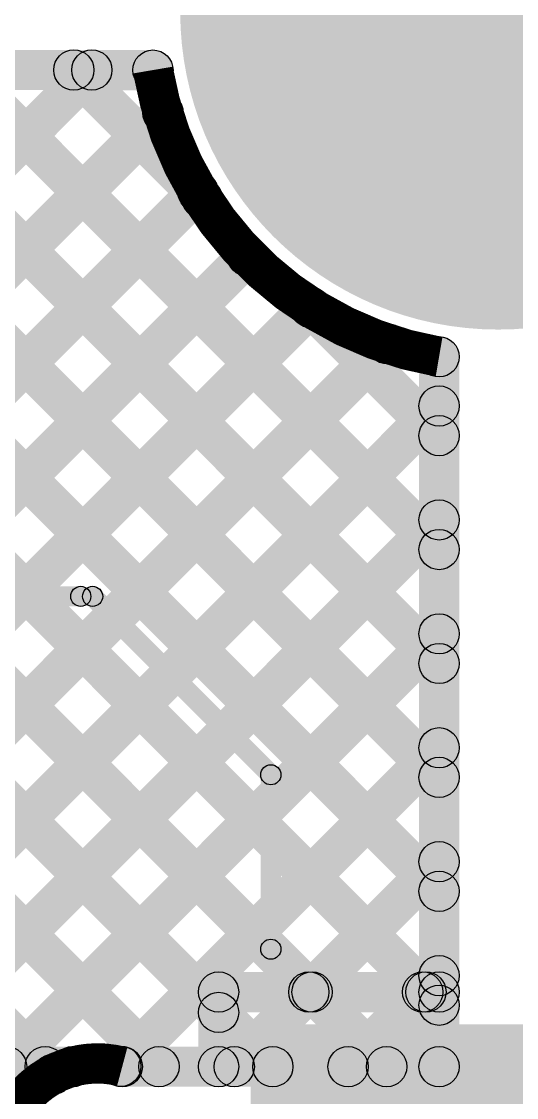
# Model space of a CAD drawing. Header units: millimetres. Extents: x -0.22 to 4.11, y -0.25 to 2.01.
# Drawn here: x 3.6908 to 3.8138, y 1.4885 to 1.7556 of the extents above; entities that cross this region are included whole.
import ezdxf

# ---------------------------------------------------------------- set-up
doc = ezdxf.new("R2010")
doc.units = ezdxf.units.MM
doc.header["$MEASUREMENT"] = 0
for name, color, linetype in [('BottomLayer', 5, 'Continuous'), ('BottomSolder', 6, 'Continuous'), ('MultiLayer', 9, 'Continuous'), ('PadHoleLayer', 156, 'Continuous'), ('TopLayer', 1, 'Continuous'), ('TopOverlay', 2, 'Continuous'), ('TopPaste', 8, 'Continuous'), ('TopSolder', 216, 'Continuous')]:
    doc.layers.add(name, color=color, linetype=linetype)

# ---------------------------------------------------------------- blocks, each defined once
blk = doc.blocks.new('TS_1103S_C_C_4')
at = {"layer": 'TopLayer'}
blk.add_hatch(color=1, dxfattribs=at).paths.add_polyline_path([(-0.35433, -0.0689), (-0.23622, -0.0689), (-0.23622, -0.12795), (-0.35433, -0.12795)])
at = {"layer": 'TopOverlay'}
h = blk.add_hatch(color=2, dxfattribs=at)
edge = h.paths.add_edge_path()
edge.add_arc((-0.2372, -0.15059), 0.0025, 0, 360)
for points in [[(-0.2397, -0.15059), (-0.2347, -0.15059), (-0.2347, -0.1939), (-0.2397, -0.1939)], [(-0.19115, -0.23642), (-0.19468, -0.23996), (-0.23897, -0.19567), (-0.23544, -0.19213)], [(0.19291, -0.23569), (0.19291, -0.24069), (-0.18996, -0.24069), (-0.18996, -0.23569)]]:
    blk.add_hatch(color=2, dxfattribs=at).paths.add_polyline_path(points)
h = blk.add_hatch(color=2, dxfattribs=at)
edge = h.paths.add_edge_path()
edge.add_arc((-0.2372, -0.1939), 0.0025, 0, 360)
h = blk.add_hatch(color=2, dxfattribs=at)
edge = h.paths.add_edge_path()
edge.add_arc((-0.2372, -0.1939), 0.0025, 0, 360)
h = blk.add_hatch(color=2, dxfattribs=at)
edge = h.paths.add_edge_path()
edge.add_arc((-0.19291, -0.23819), 0.0025, 0, 360)
h = blk.add_hatch(color=2, dxfattribs=at)
edge = h.paths.add_edge_path()
edge.add_arc((-0.18996, -0.23819), 0.0025, 0, 360)
at = {"layer": 'TopPaste'}
blk.add_hatch(color=8, dxfattribs=at).paths.add_polyline_path([(-0.35433, -0.0689), (-0.23622, -0.0689), (-0.23622, -0.12795), (-0.35433, -0.12795)])
at = {"layer": 'TopSolder'}
blk.add_hatch(color=216, dxfattribs=at).paths.add_polyline_path([(-0.35833, -0.0649), (-0.23222, -0.0649), (-0.23222, -0.13195), (-0.35833, -0.13195)])
at = {"layer": 'TopOverlay'}
for centre in [(-0.2372, -0.15059), (-0.2372, -0.1939), (-0.2372, -0.1939), (-0.19291, -0.23819), (-0.18996, -0.23819)]:
    blk.add_circle(centre, 0.0025, dxfattribs=at)

msp = doc.modelspace()

# ---------------------------------------------------------------- hatches: boundary and pattern name
at = {"layer": 'BottomLayer'}
h = msp.add_hatch(color=5, dxfattribs=at)
edge = h.paths.add_edge_path()
edge.add_arc((3.8092, 1.75813), 0.075, 0, 360)
for points in [[(2.17826, 0.20652), (2.17119, 0.21359), (3.7047, 1.7471), (3.71177, 1.74003)], [(2.17826, 0.20652), (2.17119, 0.21359), (3.7047, 1.7471), (3.71177, 1.74003)], [(2.39671, 1.73925), (2.39672, 1.74925), (3.72343, 1.74856), (3.72343, 1.73856)], [(2.39671, 1.73925), (2.39672, 1.74925), (3.72343, 1.74856), (3.72343, 1.73856)], [(3.44554, 1.74017), (3.45261, 1.74724), (3.7021, 1.49774), (3.69503, 1.49067)], [(3.44554, 1.74017), (3.45261, 1.74724), (3.7021, 1.49774), (3.69503, 1.49067)], [(3.47384, 1.74015), (3.48091, 1.74722), (3.72847, 1.49966), (3.7214, 1.49259)], [(3.47384, 1.74015), (3.48091, 1.74722), (3.72847, 1.49966), (3.7214, 1.49259)], [(3.50214, 1.74014), (3.50921, 1.74721), (3.75676, 1.49966), (3.74968, 1.49259)], [(3.50214, 1.74014), (3.50921, 1.74721), (3.75676, 1.49966), (3.74968, 1.49259)], [(3.53044, 1.74012), (3.53751, 1.74719), (3.78504, 1.49966), (3.77797, 1.49259)], [(3.53044, 1.74012), (3.53751, 1.74719), (3.78504, 1.49966), (3.77797, 1.49259)], [(3.55874, 1.74011), (3.56581, 1.74718), (3.79807, 1.51492), (3.791, 1.50784)], [(3.55874, 1.74011), (3.56581, 1.74718), (3.79807, 1.51492), (3.791, 1.50784)], [(3.58703, 1.74009), (3.59411, 1.74716), (3.79807, 1.5432), (3.791, 1.53613)], [(3.58703, 1.74009), (3.59411, 1.74716), (3.79807, 1.5432), (3.791, 1.53613)], [(3.61533, 1.74008), (3.6224, 1.74715), (3.79807, 1.57148), (3.791, 1.56441)], [(3.61533, 1.74008), (3.6224, 1.74715), (3.79807, 1.57148), (3.791, 1.56441)], [(3.64363, 1.74006), (3.6507, 1.74713), (3.79807, 1.59977), (3.791, 1.5927)], [(3.64363, 1.74006), (3.6507, 1.74713), (3.79807, 1.59977), (3.791, 1.5927)], [(3.67193, 1.74005), (3.679, 1.74712), (3.79807, 1.62805), (3.791, 1.62098)], [(3.67193, 1.74005), (3.679, 1.74712), (3.79807, 1.62805), (3.791, 1.62098)], [(3.70023, 1.74003), (3.7073, 1.7471), (3.73915, 1.71526), (3.73208, 1.70819)], [(3.70023, 1.74003), (3.7073, 1.7471), (3.73915, 1.71526), (3.73208, 1.70819)], [(2.20655, 0.20652), (2.19948, 0.21359), (3.72238, 1.7365), (3.72946, 1.72943)], [(2.20655, 0.20652), (2.19948, 0.21359), (3.72238, 1.7365), (3.72946, 1.72943)], [(2.23483, 0.20652), (2.22776, 0.21359), (3.73107, 1.7169), (3.73814, 1.70983)], [(2.23483, 0.20652), (2.22776, 0.21359), (3.73107, 1.7169), (3.73814, 1.70983)], [(2.26312, 0.20652), (2.25605, 0.21359), (3.74338, 1.70092), (3.75045, 1.69385)], [(2.26312, 0.20652), (2.25605, 0.21359), (3.74338, 1.70092), (3.75045, 1.69385)], [(2.2914, 0.20652), (2.28433, 0.21359), (3.75898, 1.68825), (3.76606, 1.68118)], [(2.2914, 0.20652), (2.28433, 0.21359), (3.75898, 1.68825), (3.76606, 1.68118)], [(3.75926, 1.681), (3.76633, 1.68807), (3.79807, 1.65634), (3.791, 1.64927)], [(3.75926, 1.681), (3.76633, 1.68807), (3.79807, 1.65634), (3.791, 1.64927)], [(2.31968, 0.20652), (2.31261, 0.21359), (3.77815, 1.67913), (3.78522, 1.67206)], [(2.31968, 0.20652), (2.31261, 0.21359), (3.77815, 1.67913), (3.78522, 1.67206)], [(3.79953, 1.49612), (3.78953, 1.49612), (3.78953, 1.67237), (3.79953, 1.67237)], [(3.79953, 1.49612), (3.78953, 1.49612), (3.78953, 1.67237), (3.79953, 1.67237)], [(2.34797, 0.20652), (2.3409, 0.21359), (3.791, 1.66369), (3.79807, 1.65662)], [(2.34797, 0.20652), (2.3409, 0.21359), (3.791, 1.66369), (3.79807, 1.65662)], [(2.37625, 0.20652), (2.36918, 0.21359), (3.791, 1.63541), (3.79807, 1.62834)], [(2.37625, 0.20652), (2.36918, 0.21359), (3.791, 1.63541), (3.79807, 1.62834)], [(2.40454, 0.20652), (2.39747, 0.21359), (3.791, 1.60712), (3.79807, 1.60005)], [(2.40454, 0.20652), (2.39747, 0.21359), (3.791, 1.60712), (3.79807, 1.60005)], [(3.71898, 1.49268), (3.71191, 1.49975), (3.791, 1.57884), (3.79807, 1.57177)], [(3.71898, 1.49268), (3.71191, 1.49975), (3.791, 1.57884), (3.79807, 1.57177)], [(3.74717, 1.49259), (3.7401, 1.49966), (3.791, 1.55055), (3.79807, 1.54348)], [(3.74717, 1.49259), (3.7401, 1.49966), (3.791, 1.55055), (3.79807, 1.54348)], [(3.77546, 1.49259), (3.76839, 1.49966), (3.791, 1.52227), (3.79807, 1.5152)], [(3.77546, 1.49259), (3.76839, 1.49966), (3.791, 1.52227), (3.79807, 1.5152)], [(3.7158, 1.49113), (3.7158, 1.50113), (3.79453, 1.50112), (3.79453, 1.49112)], [(3.7158, 1.49113), (3.7158, 1.50113), (3.79453, 1.50112), (3.79453, 1.49112)]]:
    msp.add_hatch(color=5, dxfattribs=at).paths.add_polyline_path(points)
h = msp.add_hatch(color=5, dxfattribs=at)
edge = h.paths.add_edge_path()
edge.add_arc((3.70377, 1.74357), 0.005, 0, 360)
h = msp.add_hatch(color=5, dxfattribs=at)
edge = h.paths.add_edge_path()
edge.add_arc((3.70377, 1.74357), 0.005, 0, 360)
h = msp.add_hatch(color=5, dxfattribs=at)
edge = h.paths.add_edge_path()
edge.add_arc((3.70824, 1.74357), 0.005, 0, 360)
h = msp.add_hatch(color=5, dxfattribs=at)
edge = h.paths.add_edge_path()
edge.add_arc((3.70824, 1.74357), 0.005, 0, 360)
h = msp.add_hatch(color=5, dxfattribs=at)
edge = h.paths.add_edge_path()
edge.add_arc((3.72343, 1.74356), 0.005, 0, 360)
h = msp.add_hatch(color=5, dxfattribs=at)
edge = h.paths.add_edge_path()
edge.add_arc((3.72343, 1.74356), 0.005, 0, 360)
h = msp.add_hatch(color=5, dxfattribs=at)
edge = h.paths.add_edge_path()
edge.add_arc((3.72343, 1.74356), 0.005, 0, 360)
h = msp.add_hatch(color=5, dxfattribs=at)
edge = h.paths.add_edge_path()
edge.add_arc((3.72343, 1.74356), 0.005, 0, 360)
h = msp.add_hatch(color=5, dxfattribs=at)
edge = h.paths.add_edge_path()
edge.add_arc((3.72592, 1.73296), 0.005, 0, 360)
h = msp.add_hatch(color=5, dxfattribs=at)
edge = h.paths.add_edge_path()
edge.add_arc((3.72592, 1.73296), 0.005, 0, 360)
h = msp.add_hatch(color=5, dxfattribs=at)
edge = h.paths.add_edge_path()
edge.add_arc((3.7346, 1.71336), 0.005, 0, 360)
h = msp.add_hatch(color=5, dxfattribs=at)
edge = h.paths.add_edge_path()
edge.add_arc((3.7346, 1.71336), 0.005, 0, 360)
h = msp.add_hatch(color=5, dxfattribs=at)
edge = h.paths.add_edge_path()
edge.add_arc((3.73561, 1.71172), 0.005, 0, 360)
h = msp.add_hatch(color=5, dxfattribs=at)
edge = h.paths.add_edge_path()
edge.add_arc((3.73561, 1.71172), 0.005, 0, 360)
h = msp.add_hatch(color=5, dxfattribs=at)
edge = h.paths.add_edge_path()
edge.add_arc((3.74691, 1.69739), 0.005, 0, 360)
h = msp.add_hatch(color=5, dxfattribs=at)
edge = h.paths.add_edge_path()
edge.add_arc((3.74691, 1.69739), 0.005, 0, 360)
h = msp.add_hatch(color=5, dxfattribs=at)
edge = h.paths.add_edge_path()
edge.add_arc((3.76252, 1.68471), 0.005, 0, 360)
h = msp.add_hatch(color=5, dxfattribs=at)
edge = h.paths.add_edge_path()
edge.add_arc((3.76252, 1.68471), 0.005, 0, 360)
h = msp.add_hatch(color=5, dxfattribs=at)
edge = h.paths.add_edge_path()
edge.add_arc((3.7628, 1.68454), 0.005, 0, 360)
h = msp.add_hatch(color=5, dxfattribs=at)
edge = h.paths.add_edge_path()
edge.add_arc((3.7628, 1.68454), 0.005, 0, 360)
h = msp.add_hatch(color=5, dxfattribs=at)
edge = h.paths.add_edge_path()
edge.add_arc((3.78169, 1.67559), 0.005, 0, 360)
h = msp.add_hatch(color=5, dxfattribs=at)
edge = h.paths.add_edge_path()
edge.add_arc((3.78169, 1.67559), 0.005, 0, 360)
h = msp.add_hatch(color=5, dxfattribs=at)
edge = h.paths.add_edge_path()
edge.add_arc((3.79453, 1.67237), 0.005, 0, 360)
h = msp.add_hatch(color=5, dxfattribs=at)
edge = h.paths.add_edge_path()
edge.add_arc((3.79453, 1.67237), 0.005, 0, 360)
h = msp.add_hatch(color=5, dxfattribs=at)
edge = h.paths.add_edge_path()
edge.add_arc((3.79453, 1.67237), 0.005, 0, 360)
h = msp.add_hatch(color=5, dxfattribs=at)
edge = h.paths.add_edge_path()
edge.add_arc((3.79453, 1.67237), 0.005, 0, 360)
h = msp.add_hatch(color=5, dxfattribs=at)
edge = h.paths.add_edge_path()
edge.add_arc((3.79453, 1.66016), 0.005, 0, 360)
h = msp.add_hatch(color=5, dxfattribs=at)
edge = h.paths.add_edge_path()
edge.add_arc((3.79453, 1.66016), 0.005, 0, 360)
h = msp.add_hatch(color=5, dxfattribs=at)
edge = h.paths.add_edge_path()
edge.add_arc((3.79453, 1.6528), 0.005, 0, 360)
h = msp.add_hatch(color=5, dxfattribs=at)
edge = h.paths.add_edge_path()
edge.add_arc((3.79453, 1.6528), 0.005, 0, 360)
h = msp.add_hatch(color=5, dxfattribs=at)
edge = h.paths.add_edge_path()
edge.add_arc((3.79453, 1.63187), 0.005, 0, 360)
h = msp.add_hatch(color=5, dxfattribs=at)
edge = h.paths.add_edge_path()
edge.add_arc((3.79453, 1.63187), 0.005, 0, 360)
h = msp.add_hatch(color=5, dxfattribs=at)
edge = h.paths.add_edge_path()
edge.add_arc((3.79453, 1.62452), 0.005, 0, 360)
h = msp.add_hatch(color=5, dxfattribs=at)
edge = h.paths.add_edge_path()
edge.add_arc((3.79453, 1.62452), 0.005, 0, 360)
h = msp.add_hatch(color=5, dxfattribs=at)
edge = h.paths.add_edge_path()
edge.add_arc((3.79453, 1.60359), 0.005, 0, 360)
h = msp.add_hatch(color=5, dxfattribs=at)
edge = h.paths.add_edge_path()
edge.add_arc((3.79453, 1.60359), 0.005, 0, 360)
h = msp.add_hatch(color=5, dxfattribs=at)
edge = h.paths.add_edge_path()
edge.add_arc((3.79453, 1.59623), 0.005, 0, 360)
h = msp.add_hatch(color=5, dxfattribs=at)
edge = h.paths.add_edge_path()
edge.add_arc((3.79453, 1.59623), 0.005, 0, 360)
h = msp.add_hatch(color=5, dxfattribs=at)
edge = h.paths.add_edge_path()
edge.add_arc((3.79453, 1.5753), 0.005, 0, 360)
h = msp.add_hatch(color=5, dxfattribs=at)
edge = h.paths.add_edge_path()
edge.add_arc((3.79453, 1.5753), 0.005, 0, 360)
h = msp.add_hatch(color=5, dxfattribs=at)
edge = h.paths.add_edge_path()
edge.add_arc((3.79453, 1.56795), 0.005, 0, 360)
h = msp.add_hatch(color=5, dxfattribs=at)
edge = h.paths.add_edge_path()
edge.add_arc((3.79453, 1.56795), 0.005, 0, 360)
h = msp.add_hatch(color=5, dxfattribs=at)
edge = h.paths.add_edge_path()
edge.add_arc((3.79453, 1.54702), 0.005, 0, 360)
h = msp.add_hatch(color=5, dxfattribs=at)
edge = h.paths.add_edge_path()
edge.add_arc((3.79453, 1.54702), 0.005, 0, 360)
h = msp.add_hatch(color=5, dxfattribs=at)
edge = h.paths.add_edge_path()
edge.add_arc((3.79453, 1.53966), 0.005, 0, 360)
h = msp.add_hatch(color=5, dxfattribs=at)
edge = h.paths.add_edge_path()
edge.add_arc((3.79453, 1.53966), 0.005, 0, 360)
h = msp.add_hatch(color=5, dxfattribs=at)
edge = h.paths.add_edge_path()
edge.add_arc((3.79453, 1.51873), 0.005, 0, 360)
h = msp.add_hatch(color=5, dxfattribs=at)
edge = h.paths.add_edge_path()
edge.add_arc((3.79453, 1.51873), 0.005, 0, 360)
h = msp.add_hatch(color=5, dxfattribs=at)
edge = h.paths.add_edge_path()
edge.add_arc((3.79453, 1.51138), 0.005, 0, 360)
h = msp.add_hatch(color=5, dxfattribs=at)
edge = h.paths.add_edge_path()
edge.add_arc((3.79453, 1.51138), 0.005, 0, 360)
h = msp.add_hatch(color=5, dxfattribs=at)
edge = h.paths.add_edge_path()
edge.add_arc((3.69857, 1.49421), 0.005, 0, 360)
h = msp.add_hatch(color=5, dxfattribs=at)
edge = h.paths.add_edge_path()
edge.add_arc((3.69857, 1.49421), 0.005, 0, 360)
h = msp.add_hatch(color=5, dxfattribs=at)
edge = h.paths.add_edge_path()
edge.add_arc((3.71545, 1.49622), 0.005, 0, 360)
h = msp.add_hatch(color=5, dxfattribs=at)
edge = h.paths.add_edge_path()
edge.add_arc((3.71545, 1.49622), 0.005, 0, 360)
h = msp.add_hatch(color=5, dxfattribs=at)
edge = h.paths.add_edge_path()
edge.add_arc((3.7158, 1.49613), 0.005, 0, 360)
h = msp.add_hatch(color=5, dxfattribs=at)
edge = h.paths.add_edge_path()
edge.add_arc((3.7158, 1.49613), 0.005, 0, 360)
h = msp.add_hatch(color=5, dxfattribs=at)
edge = h.paths.add_edge_path()
edge.add_arc((3.7158, 1.49613), 0.005, 0, 360)
h = msp.add_hatch(color=5, dxfattribs=at)
edge = h.paths.add_edge_path()
edge.add_arc((3.7158, 1.49613), 0.005, 0, 360)
h = msp.add_hatch(color=5, dxfattribs=at)
edge = h.paths.add_edge_path()
edge.add_arc((3.72493, 1.49613), 0.005, 0, 360)
h = msp.add_hatch(color=5, dxfattribs=at)
edge = h.paths.add_edge_path()
edge.add_arc((3.72493, 1.49613), 0.005, 0, 360)
h = msp.add_hatch(color=5, dxfattribs=at)
edge = h.paths.add_edge_path()
edge.add_arc((3.74364, 1.49612), 0.005, 0, 360)
h = msp.add_hatch(color=5, dxfattribs=at)
edge = h.paths.add_edge_path()
edge.add_arc((3.74364, 1.49612), 0.005, 0, 360)
h = msp.add_hatch(color=5, dxfattribs=at)
edge = h.paths.add_edge_path()
edge.add_arc((3.75322, 1.49612), 0.005, 0, 360)
h = msp.add_hatch(color=5, dxfattribs=at)
edge = h.paths.add_edge_path()
edge.add_arc((3.75322, 1.49612), 0.005, 0, 360)
h = msp.add_hatch(color=5, dxfattribs=at)
edge = h.paths.add_edge_path()
edge.add_arc((3.77192, 1.49612), 0.005, 0, 360)
h = msp.add_hatch(color=5, dxfattribs=at)
edge = h.paths.add_edge_path()
edge.add_arc((3.77192, 1.49612), 0.005, 0, 360)
h = msp.add_hatch(color=5, dxfattribs=at)
edge = h.paths.add_edge_path()
edge.add_arc((3.78151, 1.49612), 0.005, 0, 360)
h = msp.add_hatch(color=5, dxfattribs=at)
edge = h.paths.add_edge_path()
edge.add_arc((3.78151, 1.49612), 0.005, 0, 360)
h = msp.add_hatch(color=5, dxfattribs=at)
edge = h.paths.add_edge_path()
edge.add_arc((3.79453, 1.49612), 0.005, 0, 360)
h = msp.add_hatch(color=5, dxfattribs=at)
edge = h.paths.add_edge_path()
edge.add_arc((3.79453, 1.49612), 0.005, 0, 360)
h = msp.add_hatch(color=5, dxfattribs=at)
edge = h.paths.add_edge_path()
edge.add_arc((3.79453, 1.49612), 0.005, 0, 360)
h = msp.add_hatch(color=5, dxfattribs=at)
edge = h.paths.add_edge_path()
edge.add_arc((3.79453, 1.49612), 0.005, 0, 360)
at = {"layer": 'BottomSolder'}
h = msp.add_hatch(color=6, dxfattribs=at)
edge = h.paths.add_edge_path()
edge.add_arc((3.8092, 1.75813), 0.079, 0, 360)
at = {"layer": 'MultiLayer'}
h = msp.add_hatch(color=9, dxfattribs=at)
edge = h.paths.add_edge_path()
edge.add_arc((3.8092, 1.75813), 0.075, 0, 360)
at = {"layer": 'PadHoleLayer'}
msp.add_hatch(color=156, dxfattribs=at).paths.add_polyline_path([(3.8392, 1.78813), (3.8392, 1.72813), (3.7792, 1.72813), (3.7792, 1.78813)])
at = {"layer": 'TopLayer'}
h = msp.add_hatch(color=1, dxfattribs=at)
edge = h.paths.add_edge_path()
edge.add_arc((3.8092, 1.75813), 0.075, 0, 360)
for points in [[(2.39671, 1.73925), (2.39672, 1.74925), (3.72343, 1.74856), (3.72343, 1.73856)], [(2.39671, 1.73925), (2.39672, 1.74925), (3.72343, 1.74856), (3.72343, 1.73856)], [(3.35441, 1.38267), (3.34734, 1.38974), (3.7047, 1.7471), (3.71177, 1.74003)], [(3.35441, 1.38267), (3.34734, 1.38974), (3.7047, 1.7471), (3.71177, 1.74003)], [(3.44554, 1.74017), (3.45261, 1.74724), (3.70018, 1.49966), (3.69311, 1.49259)], [(3.44554, 1.74017), (3.45261, 1.74724), (3.70018, 1.49966), (3.69311, 1.49259)], [(3.47384, 1.74015), (3.48091, 1.74722), (3.72847, 1.49966), (3.7214, 1.49259)], [(3.47384, 1.74015), (3.48091, 1.74722), (3.72847, 1.49966), (3.7214, 1.49259)], [(3.50214, 1.74014), (3.50921, 1.74721), (3.74329, 1.51313), (3.73622, 1.50606)], [(3.50214, 1.74014), (3.50921, 1.74721), (3.74329, 1.51313), (3.73622, 1.50606)], [(3.53044, 1.74012), (3.53751, 1.74719), (3.76651, 1.51819), (3.75944, 1.51112)], [(3.53044, 1.74012), (3.53751, 1.74719), (3.76651, 1.51819), (3.75944, 1.51112)], [(3.55874, 1.74011), (3.56581, 1.74718), (3.79479, 1.51819), (3.78772, 1.51112)], [(3.55874, 1.74011), (3.56581, 1.74718), (3.79479, 1.51819), (3.78772, 1.51112)], [(3.58703, 1.74009), (3.59411, 1.74716), (3.79807, 1.5432), (3.791, 1.53613)], [(3.58703, 1.74009), (3.59411, 1.74716), (3.79807, 1.5432), (3.791, 1.53613)], [(3.61533, 1.74008), (3.6224, 1.74715), (3.79807, 1.57148), (3.791, 1.56441)], [(3.61533, 1.74008), (3.6224, 1.74715), (3.79807, 1.57148), (3.791, 1.56441)], [(3.64363, 1.74006), (3.6507, 1.74713), (3.79807, 1.59977), (3.791, 1.5927)], [(3.64363, 1.74006), (3.6507, 1.74713), (3.79807, 1.59977), (3.791, 1.5927)], [(3.67193, 1.74005), (3.679, 1.74712), (3.79807, 1.62805), (3.791, 1.62098)], [(3.67193, 1.74005), (3.679, 1.74712), (3.79807, 1.62805), (3.791, 1.62098)], [(3.70023, 1.74003), (3.7073, 1.7471), (3.73915, 1.71526), (3.73208, 1.70819)], [(3.70023, 1.74003), (3.7073, 1.7471), (3.73915, 1.71526), (3.73208, 1.70819)], [(3.3827, 1.38267), (3.37563, 1.38974), (3.72238, 1.7365), (3.72946, 1.72943)], [(3.3827, 1.38267), (3.37563, 1.38974), (3.72238, 1.7365), (3.72946, 1.72943)], [(3.41098, 1.38267), (3.40391, 1.38974), (3.73107, 1.7169), (3.73814, 1.70983)], [(3.41098, 1.38267), (3.40391, 1.38974), (3.73107, 1.7169), (3.73814, 1.70983)], [(3.43927, 1.38267), (3.43219, 1.38974), (3.74338, 1.70092), (3.75045, 1.69385)], [(3.43927, 1.38267), (3.43219, 1.38974), (3.74338, 1.70092), (3.75045, 1.69385)], [(3.46755, 1.38267), (3.46048, 1.38974), (3.75898, 1.68825), (3.76606, 1.68118)], [(3.46755, 1.38267), (3.46048, 1.38974), (3.75898, 1.68825), (3.76606, 1.68118)], [(3.75926, 1.681), (3.76633, 1.68807), (3.79807, 1.65634), (3.791, 1.64927)], [(3.75926, 1.681), (3.76633, 1.68807), (3.79807, 1.65634), (3.791, 1.64927)], [(3.49583, 1.38267), (3.48876, 1.38974), (3.77815, 1.67913), (3.78522, 1.67206)], [(3.49583, 1.38267), (3.48876, 1.38974), (3.77815, 1.67913), (3.78522, 1.67206)], [(3.79953, 1.51466), (3.78953, 1.51466), (3.78953, 1.67237), (3.79953, 1.67237)], [(3.79953, 1.51466), (3.78953, 1.51466), (3.78953, 1.67237), (3.79953, 1.67237)], [(3.52412, 1.38267), (3.51705, 1.38974), (3.791, 1.66369), (3.79807, 1.65662)], [(3.52412, 1.38267), (3.51705, 1.38974), (3.791, 1.66369), (3.79807, 1.65662)], [(3.66232, 1.49259), (3.65525, 1.49966), (3.791, 1.63541), (3.79807, 1.62834)], [(3.66232, 1.49259), (3.65525, 1.49966), (3.791, 1.63541), (3.79807, 1.62834)], [(3.69061, 1.49259), (3.68354, 1.49966), (3.791, 1.60712), (3.79807, 1.60005)], [(3.69061, 1.49259), (3.68354, 1.49966), (3.791, 1.60712), (3.79807, 1.60005)], [(3.71898, 1.49268), (3.71191, 1.49975), (3.791, 1.57884), (3.79807, 1.57177)], [(3.71898, 1.49268), (3.71191, 1.49975), (3.791, 1.57884), (3.79807, 1.57177)], [(3.7657, 1.51112), (3.75863, 1.51819), (3.791, 1.55055), (3.79807, 1.54348)], [(3.7657, 1.51112), (3.75863, 1.51819), (3.791, 1.55055), (3.79807, 1.54348)], [(3.79399, 1.51112), (3.78692, 1.51819), (3.791, 1.52227), (3.79807, 1.5152)], [(3.79399, 1.51112), (3.78692, 1.51819), (3.791, 1.52227), (3.79807, 1.5152)], [(3.73975, 1.50965), (3.73975, 1.51965), (3.79453, 1.51965), (3.79453, 1.50965)], [(3.73975, 1.50965), (3.73975, 1.51965), (3.79453, 1.51965), (3.79453, 1.50965)], [(3.74475, 1.49613), (3.73475, 1.49613), (3.73475, 1.51466), (3.74475, 1.51466)], [(3.74475, 1.49613), (3.73475, 1.49613), (3.73475, 1.51466), (3.74475, 1.51466)], [(3.65309, 1.49113), (3.65309, 1.50113), (3.70348, 1.50113), (3.70348, 1.49113)], [(3.65309, 1.49113), (3.65309, 1.50113), (3.70348, 1.50113), (3.70348, 1.49113)], [(3.7158, 1.49113), (3.7158, 1.50113), (3.73975, 1.50113), (3.73975, 1.49113)], [(3.7158, 1.49113), (3.7158, 1.50113), (3.73975, 1.50113), (3.73975, 1.49113)]]:
    msp.add_hatch(color=1, dxfattribs=at).paths.add_polyline_path(points)
h = msp.add_hatch(color=1, dxfattribs=at)
edge = h.paths.add_edge_path()
edge.add_arc((3.70377, 1.74357), 0.005, 0, 360)
h = msp.add_hatch(color=1, dxfattribs=at)
edge = h.paths.add_edge_path()
edge.add_arc((3.70377, 1.74357), 0.005, 0, 360)
h = msp.add_hatch(color=1, dxfattribs=at)
edge = h.paths.add_edge_path()
edge.add_arc((3.70824, 1.74357), 0.005, 0, 360)
h = msp.add_hatch(color=1, dxfattribs=at)
edge = h.paths.add_edge_path()
edge.add_arc((3.70824, 1.74357), 0.005, 0, 360)
h = msp.add_hatch(color=1, dxfattribs=at)
edge = h.paths.add_edge_path()
edge.add_arc((3.72343, 1.74356), 0.005, 0, 360)
h = msp.add_hatch(color=1, dxfattribs=at)
edge = h.paths.add_edge_path()
edge.add_arc((3.72343, 1.74356), 0.005, 0, 360)
h = msp.add_hatch(color=1, dxfattribs=at)
edge = h.paths.add_edge_path()
edge.add_arc((3.72343, 1.74356), 0.005, 0, 360)
h = msp.add_hatch(color=1, dxfattribs=at)
edge = h.paths.add_edge_path()
edge.add_arc((3.72343, 1.74356), 0.005, 0, 360)
h = msp.add_hatch(color=1, dxfattribs=at)
edge = h.paths.add_edge_path()
edge.add_arc((3.72592, 1.73296), 0.005, 0, 360)
h = msp.add_hatch(color=1, dxfattribs=at)
edge = h.paths.add_edge_path()
edge.add_arc((3.72592, 1.73296), 0.005, 0, 360)
h = msp.add_hatch(color=1, dxfattribs=at)
edge = h.paths.add_edge_path()
edge.add_arc((3.7346, 1.71336), 0.005, 0, 360)
h = msp.add_hatch(color=1, dxfattribs=at)
edge = h.paths.add_edge_path()
edge.add_arc((3.7346, 1.71336), 0.005, 0, 360)
h = msp.add_hatch(color=1, dxfattribs=at)
edge = h.paths.add_edge_path()
edge.add_arc((3.73561, 1.71172), 0.005, 0, 360)
h = msp.add_hatch(color=1, dxfattribs=at)
edge = h.paths.add_edge_path()
edge.add_arc((3.73561, 1.71172), 0.005, 0, 360)
h = msp.add_hatch(color=1, dxfattribs=at)
edge = h.paths.add_edge_path()
edge.add_arc((3.74691, 1.69739), 0.005, 0, 360)
h = msp.add_hatch(color=1, dxfattribs=at)
edge = h.paths.add_edge_path()
edge.add_arc((3.74691, 1.69739), 0.005, 0, 360)
h = msp.add_hatch(color=1, dxfattribs=at)
edge = h.paths.add_edge_path()
edge.add_arc((3.76252, 1.68471), 0.005, 0, 360)
h = msp.add_hatch(color=1, dxfattribs=at)
edge = h.paths.add_edge_path()
edge.add_arc((3.76252, 1.68471), 0.005, 0, 360)
h = msp.add_hatch(color=1, dxfattribs=at)
edge = h.paths.add_edge_path()
edge.add_arc((3.7628, 1.68454), 0.005, 0, 360)
h = msp.add_hatch(color=1, dxfattribs=at)
edge = h.paths.add_edge_path()
edge.add_arc((3.7628, 1.68454), 0.005, 0, 360)
h = msp.add_hatch(color=1, dxfattribs=at)
edge = h.paths.add_edge_path()
edge.add_arc((3.78169, 1.67559), 0.005, 0, 360)
h = msp.add_hatch(color=1, dxfattribs=at)
edge = h.paths.add_edge_path()
edge.add_arc((3.78169, 1.67559), 0.005, 0, 360)
h = msp.add_hatch(color=1, dxfattribs=at)
edge = h.paths.add_edge_path()
edge.add_arc((3.79453, 1.67237), 0.005, 0, 360)
h = msp.add_hatch(color=1, dxfattribs=at)
edge = h.paths.add_edge_path()
edge.add_arc((3.79453, 1.67237), 0.005, 0, 360)
h = msp.add_hatch(color=1, dxfattribs=at)
edge = h.paths.add_edge_path()
edge.add_arc((3.79453, 1.67237), 0.005, 0, 360)
h = msp.add_hatch(color=1, dxfattribs=at)
edge = h.paths.add_edge_path()
edge.add_arc((3.79453, 1.67237), 0.005, 0, 360)
h = msp.add_hatch(color=1, dxfattribs=at)
edge = h.paths.add_edge_path()
edge.add_arc((3.79453, 1.66016), 0.005, 0, 360)
h = msp.add_hatch(color=1, dxfattribs=at)
edge = h.paths.add_edge_path()
edge.add_arc((3.79453, 1.66016), 0.005, 0, 360)
h = msp.add_hatch(color=1, dxfattribs=at)
edge = h.paths.add_edge_path()
edge.add_arc((3.79453, 1.6528), 0.005, 0, 360)
h = msp.add_hatch(color=1, dxfattribs=at)
edge = h.paths.add_edge_path()
edge.add_arc((3.79453, 1.6528), 0.005, 0, 360)
h = msp.add_hatch(color=1, dxfattribs=at)
edge = h.paths.add_edge_path()
edge.add_arc((3.79453, 1.63187), 0.005, 0, 360)
h = msp.add_hatch(color=1, dxfattribs=at)
edge = h.paths.add_edge_path()
edge.add_arc((3.79453, 1.63187), 0.005, 0, 360)
h = msp.add_hatch(color=1, dxfattribs=at)
edge = h.paths.add_edge_path()
edge.add_arc((3.79453, 1.62452), 0.005, 0, 360)
h = msp.add_hatch(color=1, dxfattribs=at)
edge = h.paths.add_edge_path()
edge.add_arc((3.79453, 1.62452), 0.005, 0, 360)
h = msp.add_hatch(color=1, dxfattribs=at)
edge = h.paths.add_edge_path()
edge.add_arc((3.79453, 1.60359), 0.005, 0, 360)
h = msp.add_hatch(color=1, dxfattribs=at)
edge = h.paths.add_edge_path()
edge.add_arc((3.79453, 1.60359), 0.005, 0, 360)
h = msp.add_hatch(color=1, dxfattribs=at)
edge = h.paths.add_edge_path()
edge.add_arc((3.79453, 1.59623), 0.005, 0, 360)
h = msp.add_hatch(color=1, dxfattribs=at)
edge = h.paths.add_edge_path()
edge.add_arc((3.79453, 1.59623), 0.005, 0, 360)
h = msp.add_hatch(color=1, dxfattribs=at)
edge = h.paths.add_edge_path()
edge.add_arc((3.79453, 1.5753), 0.005, 0, 360)
h = msp.add_hatch(color=1, dxfattribs=at)
edge = h.paths.add_edge_path()
edge.add_arc((3.79453, 1.5753), 0.005, 0, 360)
h = msp.add_hatch(color=1, dxfattribs=at)
edge = h.paths.add_edge_path()
edge.add_arc((3.79453, 1.56795), 0.005, 0, 360)
h = msp.add_hatch(color=1, dxfattribs=at)
edge = h.paths.add_edge_path()
edge.add_arc((3.79453, 1.56795), 0.005, 0, 360)
h = msp.add_hatch(color=1, dxfattribs=at)
edge = h.paths.add_edge_path()
edge.add_arc((3.79453, 1.54702), 0.005, 0, 360)
h = msp.add_hatch(color=1, dxfattribs=at)
edge = h.paths.add_edge_path()
edge.add_arc((3.79453, 1.54702), 0.005, 0, 360)
h = msp.add_hatch(color=1, dxfattribs=at)
edge = h.paths.add_edge_path()
edge.add_arc((3.79453, 1.53966), 0.005, 0, 360)
h = msp.add_hatch(color=1, dxfattribs=at)
edge = h.paths.add_edge_path()
edge.add_arc((3.79453, 1.53966), 0.005, 0, 360)
h = msp.add_hatch(color=1, dxfattribs=at)
edge = h.paths.add_edge_path()
edge.add_arc((3.79453, 1.51873), 0.005, 0, 360)
h = msp.add_hatch(color=1, dxfattribs=at)
edge = h.paths.add_edge_path()
edge.add_arc((3.79453, 1.51873), 0.005, 0, 360)
h = msp.add_hatch(color=1, dxfattribs=at)
edge = h.paths.add_edge_path()
edge.add_arc((3.73975, 1.51466), 0.005, 0, 360)
h = msp.add_hatch(color=1, dxfattribs=at)
edge = h.paths.add_edge_path()
edge.add_arc((3.73975, 1.51466), 0.005, 0, 360)
h = msp.add_hatch(color=1, dxfattribs=at)
edge = h.paths.add_edge_path()
edge.add_arc((3.73975, 1.51466), 0.005, 0, 360)
h = msp.add_hatch(color=1, dxfattribs=at)
edge = h.paths.add_edge_path()
edge.add_arc((3.73975, 1.51466), 0.005, 0, 360)
h = msp.add_hatch(color=1, dxfattribs=at)
edge = h.paths.add_edge_path()
edge.add_arc((3.76217, 1.51466), 0.005, 0, 360)
h = msp.add_hatch(color=1, dxfattribs=at)
edge = h.paths.add_edge_path()
edge.add_arc((3.76217, 1.51466), 0.005, 0, 360)
h = msp.add_hatch(color=1, dxfattribs=at)
edge = h.paths.add_edge_path()
edge.add_arc((3.76297, 1.51466), 0.005, 0, 360)
h = msp.add_hatch(color=1, dxfattribs=at)
edge = h.paths.add_edge_path()
edge.add_arc((3.76297, 1.51466), 0.005, 0, 360)
h = msp.add_hatch(color=1, dxfattribs=at)
edge = h.paths.add_edge_path()
edge.add_arc((3.79045, 1.51466), 0.005, 0, 360)
h = msp.add_hatch(color=1, dxfattribs=at)
edge = h.paths.add_edge_path()
edge.add_arc((3.79045, 1.51466), 0.005, 0, 360)
h = msp.add_hatch(color=1, dxfattribs=at)
edge = h.paths.add_edge_path()
edge.add_arc((3.79126, 1.51466), 0.005, 0, 360)
h = msp.add_hatch(color=1, dxfattribs=at)
edge = h.paths.add_edge_path()
edge.add_arc((3.79126, 1.51466), 0.005, 0, 360)
h = msp.add_hatch(color=1, dxfattribs=at)
edge = h.paths.add_edge_path()
edge.add_arc((3.79453, 1.51466), 0.005, 0, 360)
h = msp.add_hatch(color=1, dxfattribs=at)
edge = h.paths.add_edge_path()
edge.add_arc((3.79453, 1.51466), 0.005, 0, 360)
h = msp.add_hatch(color=1, dxfattribs=at)
edge = h.paths.add_edge_path()
edge.add_arc((3.79453, 1.51466), 0.005, 0, 360)
h = msp.add_hatch(color=1, dxfattribs=at)
edge = h.paths.add_edge_path()
edge.add_arc((3.79453, 1.51466), 0.005, 0, 360)
h = msp.add_hatch(color=1, dxfattribs=at)
edge = h.paths.add_edge_path()
edge.add_arc((3.73975, 1.50959), 0.005, 0, 360)
h = msp.add_hatch(color=1, dxfattribs=at)
edge = h.paths.add_edge_path()
edge.add_arc((3.73975, 1.50959), 0.005, 0, 360)
h = msp.add_hatch(color=1, dxfattribs=at)
edge = h.paths.add_edge_path()
edge.add_arc((3.68707, 1.49613), 0.005, 0, 360)
h = msp.add_hatch(color=1, dxfattribs=at)
edge = h.paths.add_edge_path()
edge.add_arc((3.68707, 1.49613), 0.005, 0, 360)
h = msp.add_hatch(color=1, dxfattribs=at)
edge = h.paths.add_edge_path()
edge.add_arc((3.69665, 1.49613), 0.005, 0, 360)
h = msp.add_hatch(color=1, dxfattribs=at)
edge = h.paths.add_edge_path()
edge.add_arc((3.69665, 1.49613), 0.005, 0, 360)
h = msp.add_hatch(color=1, dxfattribs=at)
edge = h.paths.add_edge_path()
edge.add_arc((3.70348, 1.49613), 0.005, 0, 360)
h = msp.add_hatch(color=1, dxfattribs=at)
edge = h.paths.add_edge_path()
edge.add_arc((3.70348, 1.49613), 0.005, 0, 360)
h = msp.add_hatch(color=1, dxfattribs=at)
edge = h.paths.add_edge_path()
edge.add_arc((3.70348, 1.49613), 0.005, 0, 360)
h = msp.add_hatch(color=1, dxfattribs=at)
edge = h.paths.add_edge_path()
edge.add_arc((3.70348, 1.49613), 0.005, 0, 360)
h = msp.add_hatch(color=1, dxfattribs=at)
edge = h.paths.add_edge_path()
edge.add_arc((3.71545, 1.49622), 0.005, 0, 360)
h = msp.add_hatch(color=1, dxfattribs=at)
edge = h.paths.add_edge_path()
edge.add_arc((3.71545, 1.49622), 0.005, 0, 360)
h = msp.add_hatch(color=1, dxfattribs=at)
edge = h.paths.add_edge_path()
edge.add_arc((3.7158, 1.49613), 0.005, 0, 360)
h = msp.add_hatch(color=1, dxfattribs=at)
edge = h.paths.add_edge_path()
edge.add_arc((3.7158, 1.49613), 0.005, 0, 360)
h = msp.add_hatch(color=1, dxfattribs=at)
edge = h.paths.add_edge_path()
edge.add_arc((3.7158, 1.49613), 0.005, 0, 360)
h = msp.add_hatch(color=1, dxfattribs=at)
edge = h.paths.add_edge_path()
edge.add_arc((3.7158, 1.49613), 0.005, 0, 360)
h = msp.add_hatch(color=1, dxfattribs=at)
edge = h.paths.add_edge_path()
edge.add_arc((3.72493, 1.49613), 0.005, 0, 360)
h = msp.add_hatch(color=1, dxfattribs=at)
edge = h.paths.add_edge_path()
edge.add_arc((3.72493, 1.49613), 0.005, 0, 360)
h = msp.add_hatch(color=1, dxfattribs=at)
edge = h.paths.add_edge_path()
edge.add_arc((3.73975, 1.49613), 0.005, 0, 360)
h = msp.add_hatch(color=1, dxfattribs=at)
edge = h.paths.add_edge_path()
edge.add_arc((3.73975, 1.49613), 0.005, 0, 360)
h = msp.add_hatch(color=1, dxfattribs=at)
edge = h.paths.add_edge_path()
edge.add_arc((3.73975, 1.49613), 0.005, 0, 360)
h = msp.add_hatch(color=1, dxfattribs=at)
edge = h.paths.add_edge_path()
edge.add_arc((3.73975, 1.49613), 0.005, 0, 360)
at = {"layer": 'TopSolder'}
h = msp.add_hatch(color=216, dxfattribs=at)
edge = h.paths.add_edge_path()
edge.add_arc((3.8092, 1.75813), 0.079, 0, 360)

# ---------------------------------------------------------------- linework, layer by layer
at = {"layer": 'BottomLayer', "const_width": 0.01}
for points in [[(3.79453, 1.67237, -0.318432), (3.72343, 1.74356)], [(3.79453, 1.67237, -0.318432), (3.72343, 1.74356)], [(3.68791, 1.4634, -0.631725), (3.7158, 1.49613)], [(3.68791, 1.4634, -0.631725), (3.7158, 1.49613)]]:
    msp.add_lwpolyline(points, format="xyb", dxfattribs=at)
at = {"layer": 'BottomLayer'}
for centre in [(3.70377, 1.74357), (3.70377, 1.74357), (3.70824, 1.74357), (3.70824, 1.74357), (3.72343, 1.74356), (3.72343, 1.74356), (3.72343, 1.74356), (3.72343, 1.74356), (3.72592, 1.73296), (3.72592, 1.73296), (3.7346, 1.71336), (3.7346, 1.71336), (3.73561, 1.71172), (3.73561, 1.71172), (3.74691, 1.69739), (3.74691, 1.69739), (3.76252, 1.68471), (3.76252, 1.68471), (3.7628, 1.68454), (3.7628, 1.68454), (3.78169, 1.67559), (3.78169, 1.67559), (3.79453, 1.67237), (3.79453, 1.67237), (3.79453, 1.67237), (3.79453, 1.67237), (3.79453, 1.66016), (3.79453, 1.66016), (3.79453, 1.6528), (3.79453, 1.6528), (3.79453, 1.63187), (3.79453, 1.63187), (3.79453, 1.62452), (3.79453, 1.62452), (3.79453, 1.60359), (3.79453, 1.60359), (3.79453, 1.59623), (3.79453, 1.59623), (3.79453, 1.5753), (3.79453, 1.5753), (3.79453, 1.56795), (3.79453, 1.56795), (3.79453, 1.54702), (3.79453, 1.54702), (3.79453, 1.53966), (3.79453, 1.53966), (3.79453, 1.51873), (3.79453, 1.51873), (3.79453, 1.51138), (3.79453, 1.51138), (3.69857, 1.49421), (3.69857, 1.49421), (3.71545, 1.49622), (3.71545, 1.49622), (3.7158, 1.49613), (3.7158, 1.49613), (3.7158, 1.49613), (3.7158, 1.49613), (3.72493, 1.49613), (3.72493, 1.49613), (3.74364, 1.49612), (3.74364, 1.49612), (3.75322, 1.49612), (3.75322, 1.49612), (3.77192, 1.49612), (3.77192, 1.49612), (3.78151, 1.49612), (3.78151, 1.49612), (3.79453, 1.49612), (3.79453, 1.49612), (3.79453, 1.49612), (3.79453, 1.49612)]:
    msp.add_circle(centre, 0.005, dxfattribs=at)
at = {"layer": 'TopLayer', "const_width": 0.01}
for points in [[(3.79453, 1.67237, -0.318432), (3.72343, 1.74356)], [(3.79453, 1.67237, -0.318432), (3.72343, 1.74356)], [(3.70348, 1.49613, -0.131624), (3.7158, 1.49613)], [(3.70348, 1.49613, -0.131624), (3.7158, 1.49613)]]:
    msp.add_lwpolyline(points, format="xyb", dxfattribs=at)
at = {"layer": 'TopLayer'}
for centre in [(3.70377, 1.74357), (3.70377, 1.74357), (3.70824, 1.74357), (3.70824, 1.74357), (3.72343, 1.74356), (3.72343, 1.74356), (3.72343, 1.74356), (3.72343, 1.74356), (3.72592, 1.73296), (3.72592, 1.73296), (3.7346, 1.71336), (3.7346, 1.71336), (3.73561, 1.71172), (3.73561, 1.71172), (3.74691, 1.69739), (3.74691, 1.69739), (3.76252, 1.68471), (3.76252, 1.68471), (3.7628, 1.68454), (3.7628, 1.68454), (3.78169, 1.67559), (3.78169, 1.67559), (3.79453, 1.67237), (3.79453, 1.67237), (3.79453, 1.67237), (3.79453, 1.67237), (3.79453, 1.66016), (3.79453, 1.66016), (3.79453, 1.6528), (3.79453, 1.6528), (3.79453, 1.63187), (3.79453, 1.63187), (3.79453, 1.62452), (3.79453, 1.62452), (3.79453, 1.60359), (3.79453, 1.60359), (3.79453, 1.59623), (3.79453, 1.59623), (3.79453, 1.5753), (3.79453, 1.5753), (3.79453, 1.56795), (3.79453, 1.56795), (3.79453, 1.54702), (3.79453, 1.54702), (3.79453, 1.53966), (3.79453, 1.53966), (3.79453, 1.51873), (3.79453, 1.51873), (3.73975, 1.51466), (3.73975, 1.51466), (3.73975, 1.51466), (3.73975, 1.51466), (3.76217, 1.51466), (3.76217, 1.51466), (3.76297, 1.51466), (3.76297, 1.51466), (3.79045, 1.51466), (3.79045, 1.51466), (3.79126, 1.51466), (3.79126, 1.51466), (3.79453, 1.51466), (3.79453, 1.51466), (3.79453, 1.51466), (3.79453, 1.51466), (3.73975, 1.50959), (3.73975, 1.50959), (3.68707, 1.49613), (3.68707, 1.49613), (3.69665, 1.49613), (3.69665, 1.49613), (3.70348, 1.49613), (3.70348, 1.49613), (3.70348, 1.49613), (3.70348, 1.49613), (3.71545, 1.49622), (3.71545, 1.49622), (3.7158, 1.49613), (3.7158, 1.49613), (3.7158, 1.49613), (3.7158, 1.49613), (3.72493, 1.49613), (3.72493, 1.49613), (3.73975, 1.49613), (3.73975, 1.49613), (3.73975, 1.49613), (3.73975, 1.49613)]:
    msp.add_circle(centre, 0.005, dxfattribs=at)

# ---------------------------------------------------------------- block references
at = {"rotation": 180}
msp.add_blockref('TS_1103S_C_C_4', (3.51553, 1.3747), dxfattribs=at)

doc.saveas('drawing.dxf')
